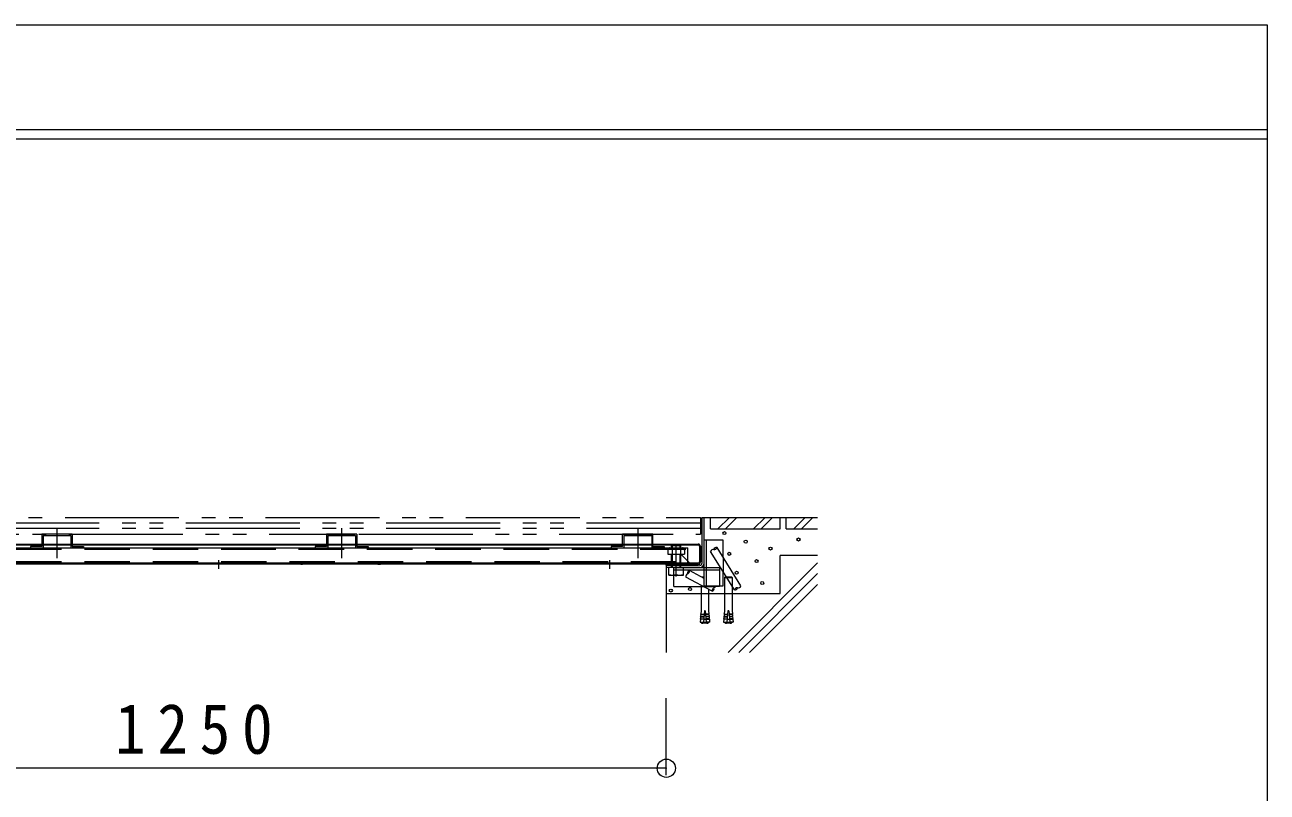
# Model space of a CAD drawing. Units: millimetres at full size; details may follow other scales. Extents: x -11530 to -200, y -4651 to 3587.
# Drawn here: x -1836 to -200, y -1144 to -133 of the extents above; entities that cross this region are included whole.
import ezdxf

# ---------------------------------------------------------------- set-up
doc = ezdxf.new("R2010")
doc.units = ezdxf.units.MM
doc.header["$LTSCALE"] = 30
doc.header["$PDMODE"] = 32
doc.header["$PDSIZE"] = 24
for name, pattern in [('CHAIN1', [8, 5, -1, 1, -1]), ('DASHED1', [1.8, 1.2, -0.6]), ('DASHED2', [3, 2, -1]), ('DASHED3', [4, 3, -1]), ('DOUBLE_CHAIN1', [8.8, 5, -1, 0.6, -0.6, 0.6, -1])]:
    doc.linetypes.add(name, pattern=pattern)
for name, color, linetype, lineweight in [('5-0_HASEN8', 6, 'Continuous', 5), ('5-1_HASEN9', 4, 'Continuous', 9), ('5-2_HASIRA', 4, 'Continuous', 9), ('5-4_HOJYO-D', 7, 'Continuous', 9), ('5-6_INTERIAD', 7, 'DASHED1', 9), ('F-5_F-5ﾚｲﾔ', 7, 'Continuous', 9)]:
    doc.layers.add(name, color=color, linetype=linetype, lineweight=lineweight)
doc.styles.add('ＭＳ ゴシック', font='')
doc.styles.get('ＭＳ ゴシック').set_extended_font_data('MS Gothic')

msp = doc.modelspace()

# ---------------------------------------------------------------- linework, layer by layer
at = {"layer": '5-0_HASEN8'}
for p, q in [((-941.1, -781.94), (-791.75, -781.94)), ((-841.1, -881.94), (-841.1, -831.94)), ((-791.75, -831.94), (-841.1, -831.94)), ((-991.1, -847.94), (-991.1, -959.83)), ((-909.76, -959.83), (-791.75, -841.81)), ((-895.62, -959.83), (-791.75, -855.95)), ((-991.1, -881.94), (-841.1, -881.94)), ((-881.47, -959.83), (-791.75, -870.1))]:
    msp.add_line(p, q, dxfattribs=at)
at = {"layer": '5-0_HASEN8', "color": 7, "lineweight": 9}
for p, q in [((-933.1, -796.94), (-933.1, -781.94)), ((-908.1, -781.94), (-923.1, -796.94)), ((-898.1, -781.94), (-913.1, -796.94)), ((-876.1, -796.94), (-861.1, -781.94)), ((-866.1, -796.94), (-851.1, -781.94)), ((-841.1, -796.94), (-841.1, -781.94)), ((-833.1, -796.94), (-833.1, -781.94)), ((-808.1, -781.94), (-823.1, -796.94)), ((-798.1, -781.94), (-813.1, -796.94)), ((-933.1, -796.94), (-841.1, -796.94)), ((-923.1, -796.94), (-920.43, -794.27)), ((-833.1, -796.94), (-791.75, -796.94)), ((-823.1, -796.94), (-820.43, -794.27))]:
    msp.add_line(p, q, dxfattribs=at)
at = {"layer": '5-0_HASEN8'}
for centre in [(-914.54, -802.63), (-914.54, -802.63), (-886.56, -813.82), (-886.56, -813.82), (-817, -811.02), (-908.25, -829.91), (-853.87, -822.92), (-872.22, -839.47), (-898.45, -854.87), (-864.76, -868.35), (-985.15, -878.23), (-959.9, -876.39)]:
    msp.add_circle(centre, 2, dxfattribs=at)
at = {"layer": '5-1_HASEN9'}
for p, q in [((-941.1, -841.94), (-941.1, -781.94)), ((-983.18, -817.94), (-984.12, -818.89)), ((-983.18, -817.94), (-973.07, -817.94)), ((-983.18, -821.84), (-983.18, -817.94)), ((-972.12, -818.89), (-973.07, -817.94)), ((-973.07, -821.84), (-973.07, -817.94)), ((-984.12, -818.89), (-972.12, -818.89)), ((-984.12, -821.84), (-984.12, -818.89)), ((-984.12, -847.94), (-984.12, -830.34)), ((-983.18, -847.94), (-983.18, -830.34)), ((-973.07, -847.94), (-973.07, -830.34)), ((-972.12, -821.84), (-972.12, -818.89)), ((-972.12, -847.94), (-972.12, -830.34)), ((-991.1, -844.94), (-991.1, -847.94)), ((-947.1, -844.94), (-991.1, -844.94)), ((-947.1, -847.94), (-991.1, -847.94)), ((-987.61, -857.94), (-987.61, -847.94)), ((-968.61, -857.94), (-968.61, -847.94)), ((-987.61, -857.94), (-968.61, -857.94))]:
    msp.add_line(p, q, dxfattribs=at)
at = {"layer": '5-1_HASEN9', "linetype": 'CHAIN1'}
msp.add_line((-978.12, -859.79), (-978.12, -817.94), dxfattribs=at)
at = {"layer": '5-1_HASEN9', "color": 7}
for p, q in [((-916.1, -811.94), (-941.1, -811.94)), ((-916.1, -834.87), (-916.1, -811.94)), ((-981.1, -847.94), (-941.1, -847.94)), ((-981.1, -872.94), (-981.1, -857.94)), ((-916.1, -871.94), (-916.1, -853.85)), ((-981.1, -872.94), (-945.33, -872.94)), ((-941.1, -871.94), (-916.1, -871.94)), ((-921.1, -872.94), (-926.31, -872.94)), ((-921.1, -871.94), (-921.1, -872.94))]:
    msp.add_line(p, q, dxfattribs=at)
at = {"layer": '5-1_HASEN9', "color": 7, "linetype": 'DASHED2'}
for p, q in [((-938.1, -871.94), (-938.1, -811.94)), ((-981.1, -857.94), (-981.1, -847.94)), ((-981.1, -850.94), (-921.1, -850.94)), ((-941.1, -847.94), (-921.1, -847.94)), ((-921.1, -847.94), (-921.1, -871.94)), ((-916.1, -834.87), (-916.1, -853.85))]:
    msp.add_line(p, q, dxfattribs=at)
at = {"layer": '5-1_HASEN9', "color": 5, "lineweight": 5}
for p, q in [((-989.07, -824.59), (-989.07, -830.34)), ((-989.07, -830.34), (-967.17, -830.34)), ((-968.82, -823.64), (-987.42, -823.64)), ((-986.42, -821.84), (-969.82, -821.84)), ((-983.6, -824.59), (-983.6, -830.34)), ((-972.65, -824.59), (-972.65, -830.34))]:
    msp.add_line(p, q, dxfattribs=at)
at = {"layer": '5-1_HASEN9', "color": 6, "lineweight": 5}
msp.add_line((-957.52, -844.94), (-972.12, -830.34), dxfattribs=at)
at = {"layer": '5-1_HASEN9', "color": 7, "linetype": 'DASHED3'}
msp.add_line((-945.33, -872.94), (-926.31, -872.94), dxfattribs=at)
at = {"layer": '5-1_HASEN9'}
msp.add_lwpolyline([(-944.1, -841.94), (-944.1, -781.94), (-941.1, -781.94)], dxfattribs=at)
at = {"layer": '5-1_HASEN9', "color": 7}
msp.add_lwpolyline([(-941.1, -871.94), (-941.1, -871.88), (-941.1, -811.94)], dxfattribs=at)
at = {"layer": '5-1_HASEN9', "color": 5, "lineweight": 5}
for points in [[(-987.42, -822.84), (-987.42, -823.64), (-989.07, -824.59)], [(-968.82, -822.84), (-968.82, -823.64), (-967.17, -824.59), (-967.17, -830.34)]]:
    msp.add_lwpolyline(points, dxfattribs=at)
for centre, radius, start, end in [((-986.42, -822.84), 1, 90, 180), ((-986.88, -829.62), 6, 56.83789, 95.19182), ((-978.86, -835.62), 12, 86.48193, 113.25893), ((-977.39, -835.62), 12, 66.7411, 93.51808), ((-969.37, -829.62), 6, 84.80821, 123.16216), ((-969.82, -822.84), 1, 0, 90)]:
    msp.add_arc(centre, radius, start, end, dxfattribs=at)
at = {"layer": '5-1_HASEN9'}
for centre, radius, start, end in [((-947.1, -841.94), 3, 270, 0), ((-947.1, -841.94), 6, 270, 0), ((-982.88, -844.18), 13.77, 249.77852, 290.22147), ((-973.37, -844.18), 13.77, 249.77852, 290.22147)]:
    msp.add_arc(centre, radius, start, end, dxfattribs=at)
at = {"layer": '5-2_HASIRA', "color": 7}
for p, q in [((-1472.64, -781.94), (-1470.23, -781.94)), ((-1371, -821.94), (-1367.59, -821.94)), ((-1472.64, -843.44), (-1470.23, -843.44)), ((-1371, -841.94), (-1367.59, -841.94)), ((-1371, -843.44), (-1367.59, -843.44))]:
    msp.add_line(p, q, dxfattribs=at)
at = {"layer": '5-2_HASIRA', "color": 3, "linetype": 'DOUBLE_CHAIN1'}
for p, q in [((-946.1, -789.44), (-2306.16, -789.44)), ((-946.1, -796.44), (-2306.16, -796.44)), ((-1396.1, -803.94), (-946.1, -803.94))]:
    msp.add_line(p, q, dxfattribs=at)
at = {"layer": '5-2_HASIRA', "color": 6, "linetype": 'DOUBLE_CHAIN1', "lineweight": 5}
for p, q in [((-1793.81, -795.89), (-1793.81, -835.53)), ((-1418.81, -795.89), (-1418.81, -835.53)), ((-1028.81, -795.89), (-1028.81, -835.53)), ((-1813.81, -803.94), (-1813.81, -820.34)), ((-1773.81, -803.94), (-1813.81, -803.94)), ((-1812.21, -805.54), (-1775.41, -805.54)), ((-1812.21, -805.54), (-1812.21, -821.94)), ((-1775.41, -805.54), (-1775.41, -821.94)), ((-1773.81, -803.94), (-1773.81, -820.34)), ((-1438.81, -803.94), (-1438.81, -820.34)), ((-1398.81, -803.94), (-1438.81, -803.94)), ((-1437.21, -805.54), (-1400.41, -805.54)), ((-1437.21, -805.54), (-1437.21, -821.94)), ((-1400.41, -805.54), (-1400.41, -821.94)), ((-1398.81, -803.94), (-1398.81, -820.34)), ((-1048.81, -820.34), (-1048.81, -803.94)), ((-1008.81, -803.94), (-1048.81, -803.94)), ((-1047.21, -805.54), (-1010.41, -805.54)), ((-1047.21, -805.54), (-1047.21, -821.94)), ((-1010.41, -805.54), (-1010.41, -821.94)), ((-1008.81, -820.34), (-1008.81, -803.94)), ((-1828.81, -820.34), (-1828.81, -821.94)), ((-1813.81, -820.34), (-1828.81, -820.34)), ((-1773.81, -820.34), (-1758.81, -820.34)), ((-1758.81, -820.34), (-1758.81, -821.94)), ((-1453.81, -820.34), (-1453.81, -821.94)), ((-1438.81, -820.34), (-1453.81, -820.34)), ((-1398.81, -820.34), (-1383.81, -820.34)), ((-1383.81, -820.34), (-1383.81, -821.94)), ((-1063.81, -820.34), (-1063.81, -821.94)), ((-1048.81, -820.34), (-1063.81, -820.34)), ((-1008.81, -820.34), (-993.81, -820.34)), ((-993.81, -820.34), (-993.81, -821.94))]:
    msp.add_line(p, q, dxfattribs=at)
at = {"layer": '5-2_HASIRA'}
for p, q in [((-2317.66, -816.94), (-1565.49, -816.94)), ((-1565.49, -816.94), (-949.1, -816.94)), ((-954.1, -816.94), (-954.1, -818.44)), ((-1565.49, -818.44), (-2317.66, -818.44)), ((-2297.66, -821.94), (-962.6, -821.94)), ((-949.1, -818.44), (-1565.49, -818.44)), ((-962.6, -841.94), (-962.6, -821.94)), ((-947.6, -819.94), (-947.6, -840.44)), ((-946.1, -819.94), (-946.1, -840.44)), ((-2316.33, -841.94), (-949.1, -841.94)), ((-949.1, -843.44), (-2316.16, -843.44)), ((-1593.6, -841.94), (-1593.6, -843.44)), ((-1568.6, -841.94), (-1568.6, -843.44)), ((-1078.6, -841.94), (-1078.6, -843.44)), ((-1053.6, -841.94), (-1053.6, -843.44)), ((-987.02, -841.94), (-987.02, -843.44)), ((-958.2, -841.94), (-958.2, -843.44))]:
    msp.add_line(p, q, dxfattribs=at)
at = {"layer": '5-2_HASIRA', "linetype": 'DASHED2'}
for p, q in [((-2297.66, -823.94), (-1565.49, -823.94)), ((-1565.49, -823.94), (-962.6, -823.94)), ((-2297.66, -839.94), (-962.6, -839.94))]:
    msp.add_line(p, q, dxfattribs=at)
at = {"layer": '5-2_HASIRA', "linetype": 'CHAIN1'}
for p, q in [((-1581.1, -838.04), (-1581.1, -849.52)), ((-1066.1, -838.04), (-1066.1, -849.52))]:
    msp.add_line(p, q, dxfattribs=at)
at = {"layer": '5-2_HASIRA', "color": 3, "linetype": 'DOUBLE_CHAIN1'}
for points in [[(-2311.16, -781.94), (-946.1, -781.94), (-946.1, -803.94)], [(-2306.16, -781.94), (-2306.16, -803.94), (-1401.1, -803.94)]]:
    msp.add_lwpolyline(points, dxfattribs=at)
at = {"layer": '5-2_HASIRA'}
for centre, radius, start, end in [((-949.1, -819.94), 3, 0, 90), ((-949.1, -819.94), 1.5, 0, 90), ((-949.1, -840.44), 1.5, 270, 360), ((-949.1, -840.44), 3, 270, 360)]:
    msp.add_arc(centre, radius, start, end, dxfattribs=at)
at = {"layer": '5-4_HOJYO-D'}
for p, q in [((-991.1, -1121.27), (-991.1, -1019.83)), ((-991.1, -1112.27), (-2241.1, -1112.27))]:
    msp.add_line(p, q, dxfattribs=at)
msp.add_point((-991.1, -1112.27), dxfattribs=at)
at = {"layer": '5-6_INTERIAD', "linetype": 'Continuous'}
for p, q in [((-901.44, -877.5), (-932.8, -826.91)), ((-892.94, -872.23), (-924.31, -821.64)), ((-930.69, -879.09), (-965.35, -860.5)), ((-941.1, -862.16), (-960.63, -851.69)), ((-944.51, -860.33), (-944.33, -860.16)), ((-944.33, -860.16), (-941.1, -860.16)), ((-942.97, -861.16), (-941.1, -861.16)), ((-914.46, -861.16), (-913.46, -860.16)), ((-914.46, -861.16), (-911.57, -861.16)), ((-914.46, -861.16), (-914.46, -881.94)), ((-945.33, -871.24), (-945.33, -881.94)), ((-935.33, -876.6), (-935.33, -881.94)), ((-904.46, -872.62), (-904.46, -881.94))]:
    msp.add_line(p, q, dxfattribs=at)
at = {"layer": '5-6_INTERIAD', "color": 6, "linetype": 'Continuous', "lineweight": 5}
for q in [(-991.1, -843.44), (-949.1, -844.94)]:
    msp.add_line((-991.1, -844.94), q, dxfattribs=at)
at = {"layer": '5-6_INTERIAD'}
for p, q in [((-913.46, -860.16), (-905.46, -860.16)), ((-911.57, -861.16), (-904.46, -861.16)), ((-904.46, -861.16), (-905.46, -860.16)), ((-904.46, -861.16), (-904.46, -872.62)), ((-945.33, -881.94), (-945.33, -904.96)), ((-935.33, -881.94), (-935.33, -904.96)), ((-914.46, -881.94), (-914.46, -904.96)), ((-904.46, -881.94), (-904.46, -904.96)), ((-946.28, -915.72), (-946.64, -919.7)), ((-941.8, -916.12), (-946.28, -915.72)), ((-946.02, -912.73), (-946.22, -914.98)), ((-946.22, -914.98), (-941.74, -915.37)), ((-946.09, -915.74), (-946.22, -914.98)), ((-946.02, -912.73), (-941.54, -913.13)), ((-945.76, -909.74), (-945.96, -911.99)), ((-945.96, -911.99), (-941.47, -912.38)), ((-945.82, -912.75), (-945.96, -911.99)), ((-945.76, -909.74), (-941.27, -910.14)), ((-945.33, -904.96), (-945.69, -909)), ((-945.69, -909), (-941.21, -909.39)), ((-945.56, -909.76), (-945.69, -909)), ((-940.83, -905.16), (-942.15, -920.1)), ((-941.77, -915.8), (-938.89, -915.8)), ((-939.83, -905.16), (-940.83, -905.16)), ((-939.83, -905.16), (-938.51, -920.1)), ((-934.98, -909), (-939.46, -909.39)), ((-934.91, -909.74), (-939.39, -910.14)), ((-934.71, -911.99), (-939.2, -912.38)), ((-934.65, -912.73), (-939.13, -913.13)), ((-934.45, -914.98), (-938.93, -915.37)), ((-938.87, -916.12), (-934.38, -915.72)), ((-935.33, -904.96), (-934.98, -909)), ((-935.11, -909.76), (-934.98, -909)), ((-934.91, -909.74), (-934.71, -911.99)), ((-934.85, -912.75), (-934.71, -911.99)), ((-934.65, -912.73), (-934.45, -914.98)), ((-934.58, -915.74), (-934.45, -914.98)), ((-934.38, -915.72), (-934.03, -919.7)), ((-915.41, -915.72), (-915.76, -919.7)), ((-910.93, -916.12), (-915.41, -915.72)), ((-915.15, -912.73), (-915.35, -914.98)), ((-915.35, -914.98), (-910.86, -915.37)), ((-915.21, -915.74), (-915.35, -914.98)), ((-915.15, -912.73), (-910.66, -913.13)), ((-914.88, -909.74), (-915.08, -911.99)), ((-915.08, -911.99), (-910.6, -912.38)), ((-914.95, -912.75), (-915.08, -911.99)), ((-914.88, -909.74), (-910.4, -910.14)), ((-914.46, -904.96), (-914.82, -909)), ((-914.82, -909), (-910.34, -909.39)), ((-914.68, -909.76), (-914.82, -909)), ((-909.96, -905.16), (-911.28, -920.1)), ((-910.9, -915.8), (-908.02, -915.8)), ((-908.96, -905.16), (-909.96, -905.16)), ((-908.96, -905.16), (-907.64, -920.1)), ((-904.1, -909), (-908.59, -909.39)), ((-904.04, -909.74), (-908.52, -910.14)), ((-903.84, -911.99), (-908.32, -912.38)), ((-903.77, -912.73), (-908.26, -913.13)), ((-903.58, -914.98), (-908.06, -915.37)), ((-904.46, -904.96), (-904.1, -909)), ((-904.24, -909.76), (-904.1, -909)), ((-904.04, -909.74), (-903.84, -911.99)), ((-903.97, -912.75), (-903.84, -911.99)), ((-903.77, -912.73), (-903.58, -914.98)), ((-903.71, -915.74), (-903.58, -914.98)), ((-946.64, -919.7), (-942.15, -920.1)), ((-935.58, -920.3), (-945.08, -920.3)), ((-945.08, -920.3), (-945.08, -920.7)), ((-935.58, -920.7), (-945.08, -920.7)), ((-944.28, -919.91), (-944.28, -920.3)), ((-937.8, -921.3), (-942.86, -921.3)), ((-934.03, -919.7), (-938.51, -920.1)), ((-936.38, -919.91), (-936.38, -920.3)), ((-935.58, -920.3), (-935.58, -920.7)), ((-915.76, -919.7), (-911.28, -920.1)), ((-904.71, -920.3), (-914.21, -920.3)), ((-914.21, -920.3), (-914.21, -920.7)), ((-904.71, -920.7), (-914.21, -920.7)), ((-913.41, -919.91), (-913.41, -920.3)), ((-906.93, -921.3), (-911.99, -921.3)), ((-905.51, -919.91), (-905.51, -920.3)), ((-904.71, -920.3), (-904.71, -920.7))]:
    msp.add_line(p, q, dxfattribs=at)
at = {"layer": '5-6_INTERIAD', "color": 6, "linetype": 'Continuous', "lineweight": 5}
msp.add_lwpolyline([(-949.1, -844.94), (-949.1, -843.44), (-991.1, -843.44)], dxfattribs=at)
at = {"layer": '5-6_INTERIAD'}
msp.add_lwpolyline([(-907.99, -916.12), (-903.51, -915.72), (-903.16, -919.7), (-907.64, -920.1)], dxfattribs=at)
at = {"layer": '5-6_INTERIAD', "linetype": 'Continuous'}
for centre, start, end in [((-929.21, -827.97), 79.99335, 163.614), ((-924.96, -825.34), 79.99335, 163.61336), ((-927.9, -820.59), 259.99335, 343.61335), ((-961.71, -859.62), 109.99335, 193.61336), ((-959.35, -855.22), 109.99335, 193.61336), ((-964.27, -852.57), 289.99335, 13.61336), ((-927.05, -878.21), 109.99335, 193.61336), ((-931.97, -875.56), 289.99335, 13.61336), ((-929.61, -871.16), 289.99335, 347.93105), ((-897.84, -878.56), 79.99335, 163.61336), ((-900.79, -873.8), 259.99335, 343.61336), ((-896.54, -871.17), 259.99335, 343.61336)]:
    msp.add_arc(centre, 3.75, start, end, dxfattribs=at)
at = {"layer": '5-6_INTERIAD'}
for centre, start, end in [((-940.33, -907.53), 250.16664, 259.59018), ((-940.33, -907.53), 280.40982, 289.83336), ((-909.46, -907.53), 250.16664, 259.59018), ((-909.46, -907.53), 280.40982, 289.83336)]:
    msp.add_arc(centre, 14, start, end, dxfattribs=at)
at = {"layer": 'F-5_F-5ﾚｲﾔ'}
for p, q in [((-4249.61, -133.16), (-199.61, -133.16)), ((-199.61, -133.16), (-199.61, -3253.16)), ((-4249.61, -271.16), (-199.61, -271.16)), ((-4249.61, -283.16), (-199.61, -283.16))]:
    msp.add_line(p, q, dxfattribs=at)

# ---------------------------------------------------------------- texts
at = {"layer": '5-4_HOJYO-D', "insert": (-1717.35, -1094.27), "char_height": 65.98, "attachment_point": 7, "style": 'ＭＳ ゴシック'}
msp.add_mtext('\\T1.38;\\W0.9;1250', dxfattribs=at)

doc.saveas('drawing.dxf')
